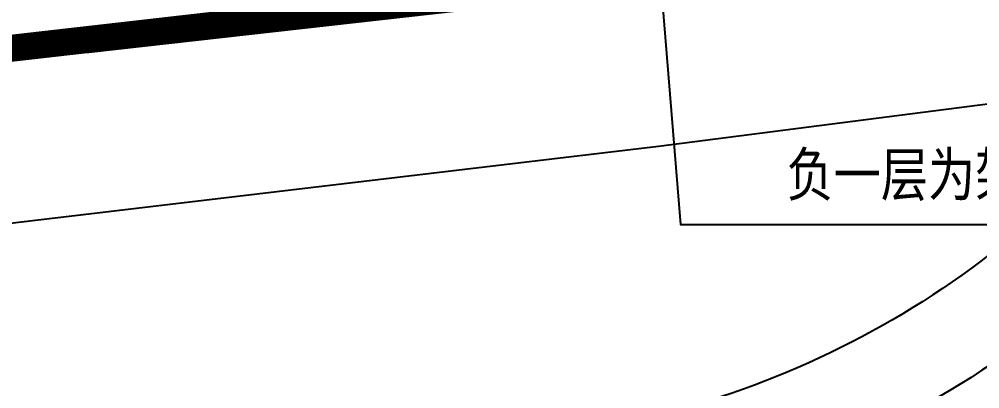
# Model space of a CAD drawing. Extents: x -809667 to 586099, y 3084146 to 3634412.
# Drawn here: x 381309 to 381362.3, y 3086078.9 to 3086099.4 of the extents above; entities that cross this region are included whole.
import ezdxf
from ezdxf.enums import TextEntityAlignment as Align

# ---------------------------------------------------------------- set-up
doc = ezdxf.new("R2010")
doc.units = 0
doc.header["$LTSCALE"] = 0.5
doc.layers.add('文字', color=7, linetype='CONTINUOUS')
doc.styles.add('HZ', font='', dxfattribs={"width": 0.8})
doc.styles.get('HZ').set_extended_font_data('NSimSun')

# ---------------------------------------------------------------- blocks, each defined once
blk = doc.blocks.new('23424')
at = {"layer": '文字', "color": 8, "linetype": 'Continuous'}
for p, q in [((382088.785, 3087629.463, -859.056), (381964.126, 3087615.205, -859.056)), ((382090.15, 3087620.08, -859.056), (382124.672, 3087624.525, -859.056)), ((381954.604, 3087604.006, -859.056), (382090.15, 3087620.08, -859.056))]:
    blk.add_line(p, q, dxfattribs=at)
at = {"layer": '文字', "color": 8, "linetype": 'Continuous', "flags": 128}
for points, const_width in [([(381912.248, 3087729.697), (381918.707, 3087733.797), (382022.971, 3087808.807), (382085.251, 3087680.655), (382122.979, 3087633.36), (381994.673, 3087618.736), (381946.121, 3087613.203), (381925.771, 3087600.48), (381864.955, 3087697.754), (381885.305, 3087710.477), (381885.305, 3087710.477), (381885.305, 3087710.477), (381912.248, 3087729.697)], 0.5), ([(381946.121, 3087613.203), (381994.673, 3087618.736), (382122.979, 3087633.36), (382085.357, 3087680.522), (382079.341, 3087692.816), (382078.756, 3087691.314), (382079.068, 3087689.497), (382078.011, 3087686.364), (382075.533, 3087683.035), (382011.093, 3087637.014), (382008.188, 3087643.04), (381997.553, 3087635.653), (381988.443, 3087636.172), (381958.673, 3087631.192)], 1.5)]:
    blk.add_lwpolyline(points, dxfattribs=dict(at, const_width=const_width))
at = {"layer": '文字', "color": 8, "linetype": 'Continuous'}
blk.add_lwpolyline([(382047.518, 3087624.522), (382058.503, 3087625.306), (382089.44, 3087628.806), (382122.784, 3087632.556), (382111.003, 3087648.306), (382110.784, 3087648.556)], dxfattribs=at)
at = {"layer": '文字', "color": 8, "linetype": 'Continuous', "flags": 128}
blk.add_lwpolyline([(382089.143, 3087642.885), (382091.355, 3087615.734), (382127.522, 3087615.734)], dxfattribs=at)
for points in [[(382121.387, 3087628.381), (382118.612, 3087624.512, -0.213756), (382083.282, 3087603.94), (381983.182, 3087593.278)], [(382124.515, 3087624.164), (382122.675, 3087621.598, -0.213756), (382083.812, 3087598.968), (381967.665, 3087586.597)]]:
    blk.add_lwpolyline(points, format="xyb", dxfattribs=at)
at = {"layer": '文字', "color": 8, "linetype": 'Continuous'}
blk.add_arc((382077.986, 3087653.659), 69, 276.08017, 318.811, dxfattribs=at)
at = {"layer": '文字', "color": 8, "linetype": 'Continuous', "style": 'HZ', "width": 0.8}
blk.add_text('负一层为架空停车', height=2.4, dxfattribs=at).set_placement((382107.729, 3087618.556), align=Align.MIDDLE)

msp = doc.modelspace()

# ---------------------------------------------------------------- block references
at = {"layer": '文字', "color": 8, "linetype": 'Continuous'}
msp.add_blockref('23424', (-745.658, -1527.708), dxfattribs=at)

doc.saveas('drawing.dxf')
